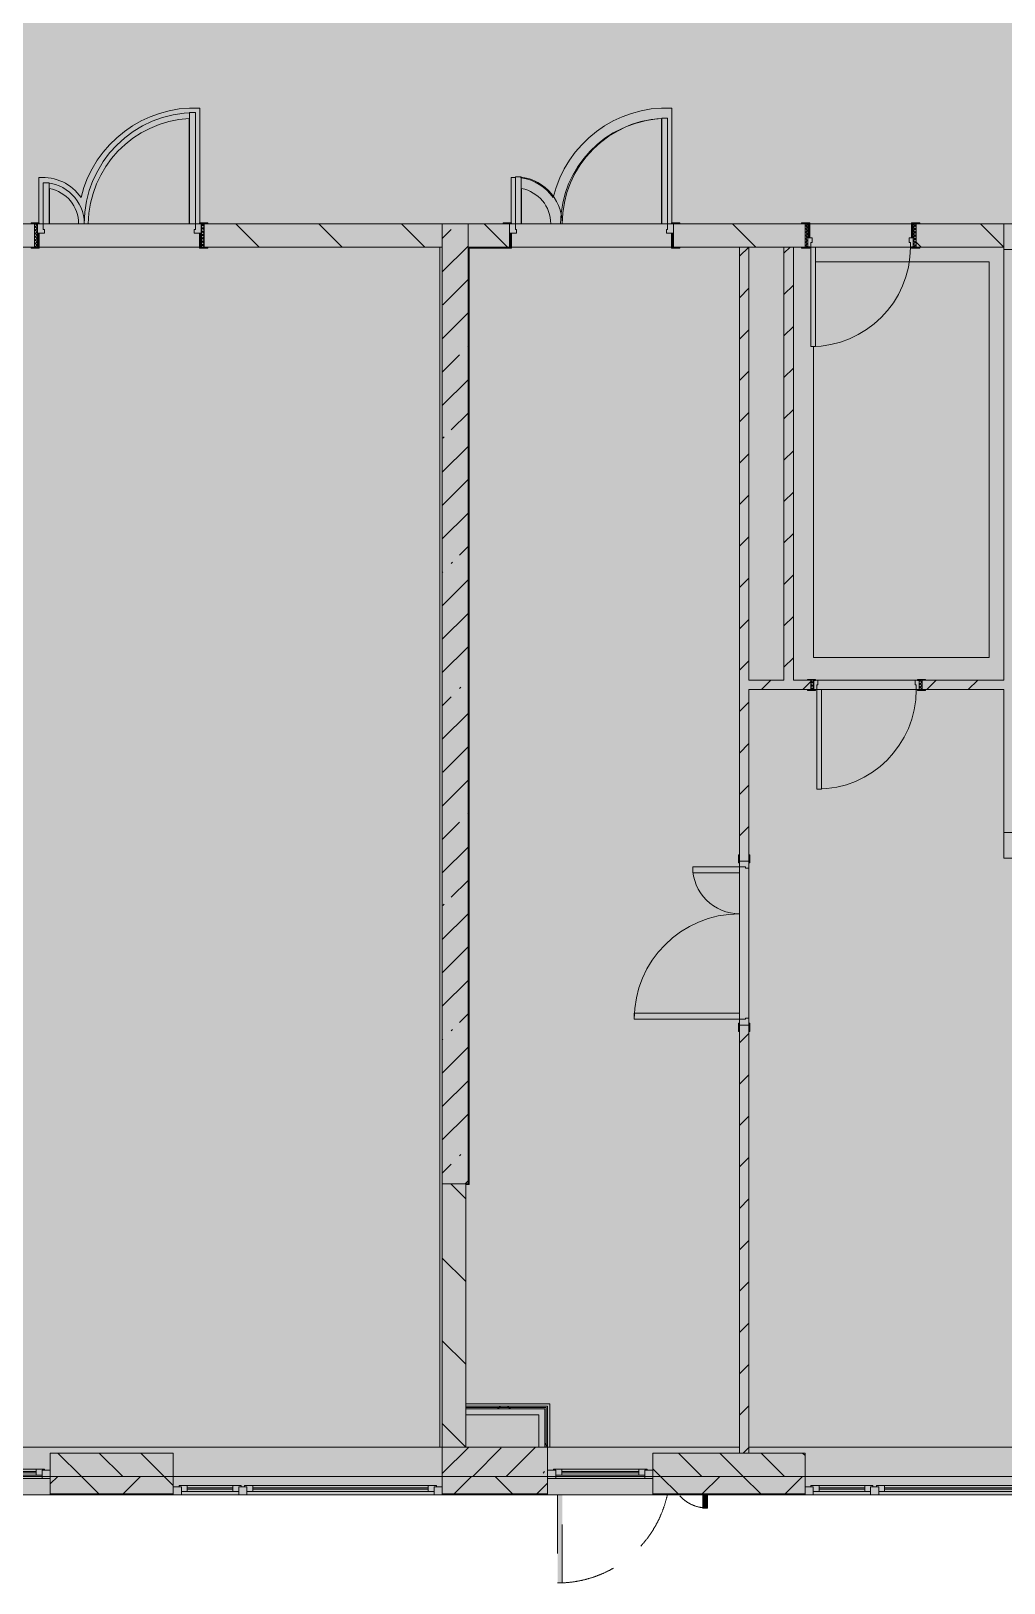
# Model space of a CAD drawing. Header units: millimetres. Extents: x -6228 to 200708, y -8553 to 29014.
# Drawn here: x 103615 to 111930, y -1010 to 12246 of the extents above; entities that cross this region are included whole.
import ezdxf

# ---------------------------------------------------------------- set-up
doc = ezdxf.new("R2010")
doc.units = ezdxf.units.MM
doc.linetypes.add('200_ШТРИХ__ш1_п0_6_', pattern=[800, 500, -300])
for name, color, linetype, lineweight, true_color in [('A-DETL-1', 7, 'Continuous', 5, 0x737373), ('A-DOOR-1', 7, 'Continuous', 5, 0xb7b7b7), ('A-DOOR-2', 7, 'Continuous', 5, 0xe2e2e2), ('A-DOOR-3', 7, 'Continuous', 5, 0xaaaaaa), ('A-DOOR-FRAM-1', 7, 'Continuous', 5, 0xe2e2e2), ('A-DOOR-FRAM-2', 7, 'Continuous', 5, 0xb7b7b7), ('A-DOOR-FRAM-3', 7, 'Continuous', 5, 0xaaaaaa), ('A-FLOR-2', 7, 'Continuous', 5, 0xb7b7b7), ('A-GLAZ-1', 7, 'Continuous', 5, 0x737373), ('A-WALL-1', 7, 'Continuous', 5, 0x737373), ('A-WALL-2', 7, 'Continuous', 9, 0x737373), ('I-WALL-1', 7, 'Continuous', 5, 0xe7e7e7), ('I-WALL-2', 7, 'Continuous', 5, 0x737373), ('S-COLS-1', 7, 'Continuous', 5, 0x737373)]:
    doc.layers.add(name, color=color, linetype=linetype, lineweight=lineweight, true_color=true_color)
doc.layers.add('A-DETL-GENF-1', color=7, linetype='Continuous', lineweight=9, true_color=0xc0c0c0, transparency=0.4)
for name, color, linetype, lineweight in [('A-DETL-MBND-1', 7, '200_ШТРИХ__ш1_п0_6_', 9), ('A-WALL', 7, 'Continuous', 5), ('I-WALL', 7, 'Continuous', 5), ('S-COLS', 7, 'Continuous', 5)]:
    doc.layers.add(name, color=color, linetype=linetype, lineweight=lineweight)
pattern_1 = [(135, (0, 0), (-353.5534, -353.5534), [])]
pattern_2 = [(45, (0, 0), (-176.7767, 176.7767), [])]
pattern_3 = [(45, (0, 0), (-285.1231, 285.1231), []), (45, (285.12, 0), (-285.1231, 285.1231), [504.031, -100.806, 16.764, -84.042])]
pattern_4 = [(45, (0, 0), (-530.33, 530.33), []), (135, (0, 0), (-530.33, -530.33), [])]

# ---------------------------------------------------------------- blocks, each defined once
blk = doc.blocks.new('120_Окно_СКБ_1Ст - 120_Окно_СКБ_1Ст 900х2500_h_ с форточкой-22876038-2_1_3_птичка копия 1')
at = {"layer": 'A-GLAZ-1'}
for p, q in [((-450, -127), (-450, -57)), ((-450, -57), (-380, -57)), ((450, -57), (-450, -57)), ((-380, -127), (-450, -127)), ((-450, -127), (-400, -127)), ((-380, -127), (-400, -127)), ((-400, -127), (-400, -137)), ((-380, -57), (-380, -127)), ((380, -87), (-380, -87)), ((-380, -87), (-380, -127)), ((-330, -137), (-330, -87)), ((-330, -107), (330, -107)), ((330, -117), (-330, -117)), ((330, -137), (330, -87)), ((380, -127), (380, -57)), ((380, -57), (450, -57)), ((380, -127), (380, -87)), ((450, -127), (380, -127)), ((400, -127), (380, -127)), ((400, -127), (450, -127)), ((400, -137), (400, -127)), ((450, -57), (450, -127)), ((-400, -137), (400, -137)), ((400, -137), (-400, -137))]:
    blk.add_line(p, q, dxfattribs=at)
blk = doc.blocks.new('110_Дверь_СКБ_2Ст - Д-2а_л_ Из коридора на лестницу-32216062-2_1_3_птичка копия 1')
at = {"layer": 'A-DOOR-2'}
for points in [[(612.5, 100), (662.5, 100), (662.5, 1000), (612.5, 1000), (612.5, 333.1)], [(-587.5, 100), (-587.5, 500), (-637.5, 500), (-637.5, 100)], [(712.5, -100), (712.5, 20), (697.5, 20), (697.5, -100)]]:
    blk.add_hatch(color=256, dxfattribs=at).paths.add_polyline_path(points)
h = blk.add_hatch(color=256, dxfattribs=at)
h.paths.add_polyline_path([(652.5, 20), (712.5, 20), (712.5, 100), (662.5, 100), (662.5, 50), (652.5, 50)])
h.paths.add_polyline_path([(-687.5, 20), (-627.5, 20), (-627.5, 50), (-637.5, 50), (-637.5, 100), (-687.5, 100)])
at = {"layer": 'A-DOOR-FRAM-1'}
for points in [[(-672.5, 100), (-672.5, 108), (-742.5, 108), (-742.5, 100)], [(-672.5, -100), (-672.5, 20), (-687.5, 20), (-687.5, -100)], [(767.5, 100), (767.5, 108), (697.5, 108), (697.5, 100)], [(-672.5, -108), (-672.5, -100), (-742.5, -100), (-742.5, -108)], [(767.5, -108), (767.5, -100), (697.5, -100), (697.5, -108)]]:
    blk.add_hatch(color=256, dxfattribs=at).paths.add_polyline_path(points)
at = {"layer": 'A-DOOR-1'}
for p, q in [((662.5, 1000), (612.5, 1000)), ((612.5, 1000), (612.5, 100)), ((662.5, 100), (662.5, 1000)), ((-637.5, 500), (-637.5, 100)), ((-587.5, 500), (-637.5, 500)), ((-587.5, 100), (-587.5, 500)), ((-637.5, 100), (-587.5, 100)), ((612.5, 100), (662.5, 100))]:
    blk.add_line(p, q, dxfattribs=at)
for centre, radius, start, end in [((662.5, 100), 900, 90, 180), ((-637.5, 100), 400, 360, 90)]:
    blk.add_arc(centre, radius, start, end, dxfattribs=at)
at = {"layer": 'A-DOOR-FRAM-2'}
for p, q in [((-672.5, 108), (-742.5, 108)), ((-742.5, 108), (-742.5, 100)), ((-742.5, 100), (-672.5, 100)), ((-637.5, 100), (-687.5, 100)), ((-687.5, 100), (-687.5, 20)), ((-687.5, 20), (-627.5, 20)), ((-672.5, 20), (-687.5, 20)), ((-687.5, 20), (-687.5, -100)), ((-672.5, 100), (-672.5, 108)), ((-672.5, -100), (-672.5, 20)), ((-637.5, 50), (-637.5, 100)), ((-627.5, 50), (-637.5, 50)), ((-627.5, 20), (-627.5, 50)), ((662.5, 50), (652.5, 50)), ((652.5, 50), (652.5, 20)), ((652.5, 20), (712.5, 20)), ((662.5, 100), (662.5, 50)), ((712.5, 100), (662.5, 100)), ((767.5, 108), (697.5, 108)), ((697.5, 108), (697.5, 100)), ((697.5, 100), (767.5, 100)), ((712.5, 20), (697.5, 20)), ((697.5, 20), (697.5, -100)), ((712.5, 20), (712.5, 100)), ((712.5, -100), (712.5, 20)), ((767.5, 100), (767.5, 108)), ((-672.5, -100), (-742.5, -100)), ((-742.5, -100), (-742.5, -108)), ((-742.5, -108), (-672.5, -108)), ((-687.5, -100), (-672.5, -100)), ((-672.5, -108), (-672.5, -100)), ((697.5, -100), (712.5, -100)), ((767.5, -100), (697.5, -100)), ((697.5, -100), (697.5, -108)), ((697.5, -108), (767.5, -108)), ((767.5, -108), (767.5, -100))]:
    blk.add_line(p, q, dxfattribs=at)
blk = doc.blocks.new('110_Дверь_СКБ_1Ст_Внутренняя1 - Д-8 950x2100h_охрана-V22-2_1_3_птичка копия 1')
at = {"layer": 'A-DOOR-2'}
h = blk.add_hatch(color=256, dxfattribs=at)
h.paths.add_polyline_path([(437.5, 100), (437.5, 60), (427.5, 60), (427.5, 20), (462.5, 20), (462.5, 100)])
h.paths.add_polyline_path([(-412.5, 100), (-437.5, 100), (-437.5, 20), (-402.5, 20), (-402.5, 60), (-412.5, 60)])
at = {"layer": 'A-DOOR-3'}
h = blk.add_hatch(dxfattribs=at)
h.set_pattern_fill('FP_33', color=256, style=0, pattern_type=2)
h.set_pattern_definition([(135, (1826.41, 164.685), (-14.14214, -14.14214), []), (225, (1826.41, 164.685), (14.14214, -14.14214), [])])
h.paths.add_polyline_path([(487.5, 100), (462.5, 100), (462.5, -100), (487.5, -100)])
at = {"layer": 'A-DOOR-FRAM-1'}
for points in [[(397.5, 950), (397.5, 100), (437.5, 100), (437.5, 950)], [(-422.5, 108), (-492.5, 108), (-492.5, 100), (-422.5, 100)], [(-422.5, 20), (-437.5, 20), (-437.5, -100), (-422.5, -100)], [(517.5, 108), (447.5, 108), (447.5, 100), (517.5, 100)], [(462.5, 20), (447.5, 20), (447.5, -100), (462.5, -100)], [(-422.5, -100), (-492.5, -100), (-492.5, -108), (-422.5, -108)], [(447.5, -100), (447.5, -108), (517.5, -108), (517.5, -100)]]:
    blk.add_hatch(color=256, dxfattribs=at).paths.add_polyline_path(points)
at = {"layer": 'A-DOOR-FRAM-3'}
h = blk.add_hatch(dxfattribs=at)
h.set_pattern_fill('FP_34', color=256, style=0, pattern_type=2)
h.set_pattern_definition([(45, (-296.384, 164.685), (-14.1421, 14.1421), []), (135, (-296.384, 164.685), (-14.1421, -14.1421), [])])
h.paths.add_polyline_path([(-437.5, 100), (-462.5, 100), (-462.5, -100), (-437.5, -100)])
at = {"layer": 'A-DOOR-1'}
for p, q in [((437.5, 950), (397.5, 950)), ((397.5, 950), (397.5, 100)), ((437.5, 100), (437.5, 950)), ((397.5, 100), (437.5, 100))]:
    blk.add_line(p, q, dxfattribs=at)
blk.add_arc((437.5, 100), 850, 90, 180, dxfattribs=at)
at = {"layer": 'A-DOOR-FRAM-2'}
for p, q in [((-422.5, 108), (-492.5, 108)), ((-492.5, 108), (-492.5, 100)), ((-492.5, 100), (-422.5, 100)), ((-437.5, 100), (-462.5, 100)), ((-462.5, 100), (-462.5, -100)), ((-412.5, 100), (-437.5, 100)), ((-437.5, 100), (-437.5, 20)), ((-437.5, -100), (-437.5, 100)), ((-422.5, 100), (-437.5, 100)), ((-437.5, 100), (-437.5, 99)), ((-437.5, 99), (-422.5, 99)), ((-437.5, 20), (-402.5, 20)), ((-422.5, 20), (-437.5, 20)), ((-437.5, 20), (-437.5, -100)), ((-422.5, 100), (-422.5, 108)), ((-422.5, 99), (-422.5, 100)), ((-422.5, -100), (-422.5, 20)), ((-412.5, 60), (-412.5, 100)), ((-402.5, 60), (-412.5, 60)), ((-402.5, 20), (-402.5, 60)), ((437.5, 60), (427.5, 60)), ((427.5, 60), (427.5, 20)), ((427.5, 20), (462.5, 20)), ((437.5, 100), (437.5, 60)), ((462.5, 100), (437.5, 100)), ((517.5, 108), (447.5, 108)), ((447.5, 108), (447.5, 100)), ((462.5, 100), (447.5, 100)), ((447.5, 100), (447.5, 99)), ((447.5, 100), (517.5, 100)), ((447.5, 99), (462.5, 99)), ((462.5, 20), (447.5, 20)), ((447.5, 20), (447.5, -100)), ((462.5, 20), (462.5, 100)), ((487.5, 100), (462.5, 100)), ((462.5, 100), (462.5, -100)), ((462.5, 99), (462.5, 100)), ((462.5, -100), (462.5, 20)), ((487.5, -100), (487.5, 100)), ((517.5, 100), (517.5, 108)), ((-422.5, -100), (-492.5, -100)), ((-492.5, -100), (-492.5, -108)), ((-492.5, -108), (-422.5, -108)), ((-462.5, -100), (-437.5, -100)), ((-437.5, -100), (-422.5, -100)), ((-422.5, -108), (-422.5, -100)), ((447.5, -100), (462.5, -100)), ((517.5, -100), (447.5, -100)), ((447.5, -100), (447.5, -108)), ((447.5, -108), (517.5, -108)), ((462.5, -100), (487.5, -100)), ((517.5, -108), (517.5, -100))]:
    blk.add_line(p, q, dxfattribs=at)
blk = doc.blocks.new('110_Дверь_СКБ_1Ст_Внутренняя1 - Д-8 950x2100h_охрана-V67-2_1_3_птичка копия 1')
at = {"layer": 'A-DOOR-2'}
h = blk.add_hatch(color=256, dxfattribs=at)
h.paths.add_polyline_path([(437, 40), (437, 0), (427, 0), (427, -40), (462, -40), (462, 40)])
h.paths.add_polyline_path([(-413, 40), (-438, 40), (-438, -40), (-403, -40), (-403, 0), (-413, 0)])
at = {"layer": 'A-DOOR-3'}
h = blk.add_hatch(dxfattribs=at)
h.set_pattern_fill('FP_73', color=256, style=0, pattern_type=2)
h.set_pattern_definition([(135, (1826.41, 104.685), (-14.14214, -14.14214), []), (225, (1826.41, 104.685), (14.14214, -14.14214), [])])
h.paths.add_polyline_path([(487, 40), (462, 40), (462, -40), (487, -40)])
at = {"layer": 'A-DOOR-FRAM-1'}
for points in [[(397, 890), (397, 40), (437, 40), (437, 890)], [(-493, 48), (-493, 40), (-423, 40), (-423, 48)], [(517, 48), (447, 48), (447, 40), (517, 40)], [(-423, -40), (-493, -40), (-493, -48), (-423, -48)], [(447, -40), (447, -48), (517, -48), (517, -40)]]:
    blk.add_hatch(color=256, dxfattribs=at).paths.add_polyline_path(points)
at = {"layer": 'A-DOOR-FRAM-3'}
h = blk.add_hatch(dxfattribs=at)
h.set_pattern_fill('FP_74', color=256, style=0, pattern_type=2)
h.set_pattern_definition([(45, (-296.384, 104.685), (-14.1421, 14.1421), []), (135, (-296.384, 104.685), (-14.1421, -14.1421), [])])
h.paths.add_polyline_path([(-438, 40), (-463, 40), (-463, -40), (-438, -40)])
at = {"layer": 'A-DOOR-1'}
for p, q in [((437, 890), (397, 890)), ((397, 890), (397, 40)), ((437, 40), (437, 890)), ((397, 40), (437, 40))]:
    blk.add_line(p, q, dxfattribs=at)
blk.add_arc((437, 40), 850, 90, 180, dxfattribs=at)
at = {"layer": 'A-DOOR-FRAM-2'}
for p, q in [((-423, 48), (-493, 48)), ((-493, 48), (-493, 40)), ((-493, 40), (-423, 40)), ((-438, 40), (-463, 40)), ((-463, 40), (-463, -40)), ((-413, 40), (-438, 40)), ((-438, 40), (-438, -40)), ((-438, -40), (-438, 40)), ((-423, 40), (-438, 40)), ((-438, 40), (-438, 39)), ((-438, 39), (-423, 39)), ((-423, 40), (-423, 48)), ((-423, 39), (-423, 40)), ((-413, 0), (-413, 40)), ((-403, 0), (-413, 0)), ((-403, -40), (-403, 0)), ((437, 0), (427, 0)), ((427, 0), (427, -40)), ((437, 40), (437, 0)), ((462, 40), (437, 40)), ((517, 48), (447, 48)), ((447, 48), (447, 40)), ((462, 40), (447, 40)), ((447, 40), (447, 39)), ((447, 40), (517, 40)), ((447, 39), (462, 39)), ((462, -40), (462, 40)), ((487, 40), (462, 40)), ((462, 40), (462, -40)), ((462, 39), (462, 40)), ((487, -40), (487, 40)), ((517, 40), (517, 48)), ((-423, -40), (-493, -40)), ((-493, -40), (-493, -48)), ((-493, -48), (-423, -48)), ((-463, -40), (-438, -40)), ((-423, -39), (-438, -39)), ((-438, -39), (-438, -40)), ((-438, -40), (-403, -40)), ((-438, -40), (-423, -40)), ((-423, -40), (-423, -39)), ((-423, -48), (-423, -40)), ((427, -40), (462, -40)), ((462, -39), (447, -39)), ((447, -39), (447, -40)), ((447, -40), (462, -40)), ((517, -40), (447, -40)), ((447, -40), (447, -48)), ((447, -48), (517, -48)), ((462, -40), (462, -39)), ((462, -40), (487, -40)), ((517, -48), (517, -40))]:
    blk.add_line(p, q, dxfattribs=at)
blk = doc.blocks.new('110_Дверь_СКБ_2Ст - Д-6_л__ ДОО_Дв_1450x2100h_Дверь из раздевальной в коридор-V68-2_1_3_птичка копия 1')
at = {"layer": 'A-DOOR-2'}
for points in [[(662.5, 100), (662.5, 1050), (612.5, 1050), (612.5, 100)], [(-587.5, 100), (-587.5, 450), (-637.5, 450), (-637.5, 100)]]:
    blk.add_hatch(color=256, dxfattribs=at).paths.add_polyline_path(points)
h = blk.add_hatch(color=256, dxfattribs=at)
h.paths.add_polyline_path([(652.5, 20), (712.5, 20), (712.5, 100), (662.5, 100), (662.5, 50), (652.5, 50)])
h.paths.add_polyline_path([(-687.5, 20), (-627.5, 20), (-627.5, 50), (-637.5, 50), (-637.5, 100), (-687.5, 100)])
at = {"layer": 'A-DOOR-3'}
h = blk.add_hatch(dxfattribs=at)
h.set_pattern_fill('FP_39', color=256, style=0, pattern_type=2)
h.set_pattern_definition([(135, (1576.41, 164.685), (-14.14214, -14.14214), []), (225, (1576.41, 164.685), (14.14214, -14.14214), [])])
h.paths.add_polyline_path([(737.5, -100), (737.5, 100), (712.5, 100), (712.5, -100)])
at = {"layer": 'A-DOOR-FRAM-1'}
for points in [[(-672.5, 100), (-672.5, 108), (-742.5, 108), (-742.5, 100)], [(-672.5, -100), (-672.5, 20), (-687.5, 20), (-687.5, -100)], [(767.5, 100), (767.5, 108), (697.5, 108), (697.5, 100)], [(712.5, -100), (712.5, 20), (697.5, 20), (697.5, -100)], [(-672.5, -108), (-672.5, -100), (-742.5, -100), (-742.5, -108)], [(767.5, -108), (767.5, -100), (697.5, -100), (697.5, -108)]]:
    blk.add_hatch(color=256, dxfattribs=at).paths.add_polyline_path(points)
at = {"layer": 'A-DOOR-FRAM-3'}
h = blk.add_hatch(dxfattribs=at)
h.set_pattern_fill('FP_40', color=256, style=0, pattern_type=2)
h.set_pattern_definition([(45, (-546.384, 164.685), (-14.1421, 14.1421), []), (135, (-546.384, 164.685), (-14.1421, -14.1421), [])])
h.paths.add_polyline_path([(-687.5, -100), (-687.5, 100), (-712.5, 100), (-712.5, -100)])
at = {"layer": 'A-DOOR-1'}
for p, q in [((662.5, 1050), (612.5, 1050)), ((612.5, 1050), (612.5, 100)), ((662.5, 100), (662.5, 1050)), ((-637.5, 450), (-637.5, 100)), ((-587.5, 450), (-637.5, 450)), ((-587.5, 100), (-587.5, 450)), ((-637.5, 100), (-587.5, 100)), ((612.5, 100), (662.5, 100))]:
    blk.add_line(p, q, dxfattribs=at)
for centre, radius, start, end in [((662.5, 100), 950, 90, 180), ((-637.5, 100), 350, 360, 90)]:
    blk.add_arc(centre, radius, start, end, dxfattribs=at)
at = {"layer": 'A-DOOR-FRAM-2'}
for p, q in [((-672.5, 108), (-742.5, 108)), ((-742.5, 108), (-742.5, 100)), ((-742.5, 100), (-672.5, 100)), ((-687.5, 100), (-712.5, 100)), ((-712.5, 100), (-712.5, -100)), ((-637.5, 100), (-687.5, 100)), ((-687.5, 100), (-687.5, 20)), ((-687.5, -100), (-687.5, 100)), ((-687.5, 20), (-627.5, 20)), ((-672.5, 20), (-687.5, 20)), ((-687.5, 20), (-687.5, -100)), ((-672.5, 100), (-672.5, 108)), ((-672.5, -100), (-672.5, 20)), ((-637.5, 50), (-637.5, 100)), ((-627.5, 50), (-637.5, 50)), ((-627.5, 20), (-627.5, 50)), ((662.5, 50), (652.5, 50)), ((652.5, 50), (652.5, 20)), ((652.5, 20), (712.5, 20)), ((662.5, 100), (662.5, 50)), ((712.5, 100), (662.5, 100)), ((767.5, 108), (697.5, 108)), ((697.5, 108), (697.5, 100)), ((697.5, 100), (767.5, 100)), ((712.5, 20), (697.5, 20)), ((697.5, 20), (697.5, -100)), ((712.5, 20), (712.5, 100)), ((737.5, 100), (712.5, 100)), ((712.5, 100), (712.5, -100)), ((712.5, -100), (712.5, 20)), ((737.5, -100), (737.5, 100)), ((767.5, 100), (767.5, 108)), ((-672.5, -100), (-742.5, -100)), ((-742.5, -100), (-742.5, -108)), ((-742.5, -108), (-672.5, -108)), ((-712.5, -100), (-687.5, -100)), ((-687.5, -100), (-672.5, -100)), ((-672.5, -108), (-672.5, -100)), ((697.5, -100), (712.5, -100)), ((767.5, -100), (697.5, -100)), ((697.5, -100), (697.5, -108)), ((697.5, -108), (767.5, -108)), ((712.5, -100), (737.5, -100)), ((767.5, -108), (767.5, -100))]:
    blk.add_line(p, q, dxfattribs=at)
blk = doc.blocks.new('110_Дверь_СКБ_2Ст_Наружная - ДН-5_л__ Двухстворчатая 1350 х3800 _h_ в свету с верхним остеклением-21877029-2_1_3_птичка копия 1')
at = {"layer": 'A-DETL-MBND-1'}
for points in [[(619, 1010), (619, 258), (659, 258), (659, 1010)], [(-621, 370), (-621, 258), (-581, 258), (-581, 370)]]:
    blk.add_hatch(color=256, dxfattribs=at).paths.add_polyline_path(points)
for p, q in [((659, 1010), (619, 1010)), ((619, 1010), (619, 258)), ((659, 258), (659, 1010)), ((-621, 370), (-621, 258)), ((-581, 370), (-621, 370)), ((-581, 258), (-581, 370))]:
    blk.add_line(p, q, dxfattribs=at)
for centre, radius, start, end in [((659, 50), 960, 90, 167.443), ((-621, 50), 320, 42.2942, 90)]:
    blk.add_arc(centre, radius, start, end, dxfattribs=at)
blk = doc.blocks.new('120_Окно_СКБ_2Ст_Фрамуга сверху - 120_Окно_СКБ_2Ст_2300х2500_h_ ДОО-22877051-2_1_3_птичка копия 1')
at = {"layer": 'A-GLAZ-1'}
for p, q in [((-1150, 13), (-1150, 83)), ((-1150, 83), (-1080, 83)), ((1150, 83), (-1150, 83)), ((-1080, 13), (-1150, 13)), ((-1150, 13), (-1100, 13)), ((-1080, 13), (-1100, 13)), ((-1100, 13), (-1100, 3)), ((-1100, 3), (540, 3)), ((540, 3), (-1100, 3)), ((-1080, 83), (-1080, 13)), ((-1080, 83), (1080, 83)), ((520, 53), (-1080, 53)), ((-1080, 53), (-1080, 13)), ((-1030, 3), (-1030, 53)), ((-1030, 33), (470, 33)), ((470, 23), (-1030, 23)), ((470, 3), (470, 53)), ((520, 13), (520, 83)), ((520, 83), (590, 83)), ((520, 13), (520, 53)), ((590, 13), (520, 13)), ((540, 13), (520, 13)), ((540, 13), (570, 13)), ((540, 13), (570, 13)), ((540, 3), (540, 13)), ((590, 13), (570, 13)), ((570, 13), (570, 3)), ((570, 3), (1100, 3)), ((1100, 3), (570, 3)), ((590, 83), (590, 13)), ((1080, 53), (590, 53)), ((590, 53), (590, 13)), ((640, 3), (640, 53)), ((640, 33), (1030, 33)), ((1030, 23), (640, 23)), ((1030, 3), (1030, 53)), ((1080, 13), (1080, 83)), ((1080, 83), (1150, 83)), ((1080, 13), (1080, 53)), ((1150, 13), (1080, 13)), ((1100, 13), (1080, 13)), ((1100, 13), (1150, 13)), ((1100, 3), (1100, 13)), ((1150, 83), (1150, 13))]:
    blk.add_line(p, q, dxfattribs=at)
blk = doc.blocks.new('110_Дверь_СКБ_2Ст - Д-5_п_ Из игровой в коридор-32351726-2_1_3_птичка копия 1')
at = {"layer": 'A-DOOR-2'}
h = blk.add_hatch(color=256, dxfattribs=at)
h.paths.add_polyline_path([(712, -40), (712, 40), (652, 40), (652, 10), (662, 10), (662, -40)])
h.paths.add_polyline_path([(-628, 10), (-628, 40), (-688, 40), (-688, -40), (-638, -40), (-638, 10)])
for points in [[(-588, -440), (-588, -40), (-638, -40), (-638, -440)], [(662, -40), (612, -40), (612, -940), (662, -940)]]:
    blk.add_hatch(color=256, dxfattribs=at).paths.add_polyline_path(points)
at = {"layer": 'A-DOOR-FRAM-1'}
for points in [[(-673, 48), (-743, 48), (-743, 40), (-673, 40)], [(767, 48), (697, 48), (697, 40), (767, 40)], [(-673, -40), (-743, -40), (-743, -48), (-673, -48)], [(767, -40), (697, -40), (697, -48), (767, -48)]]:
    blk.add_hatch(color=256, dxfattribs=at).paths.add_polyline_path(points)
at = {"layer": 'A-DOOR-1'}
for p, q in [((-638, -40), (-588, -40)), ((-638, -440), (-638, -40)), ((-588, -40), (-588, -440)), ((612, -40), (662, -40)), ((612, -940), (612, -40)), ((662, -40), (662, -940)), ((-588, -440), (-638, -440)), ((662, -940), (612, -940))]:
    blk.add_line(p, q, dxfattribs=at)
for centre, radius, start, end in [((-638, -40), 400, 270, 0), ((662, -40), 900, 180, 270)]:
    blk.add_arc(centre, radius, start, end, dxfattribs=at)
at = {"layer": 'A-DOOR-FRAM-2'}
for p, q in [((-743, 48), (-673, 48)), ((-743, 40), (-743, 48)), ((-673, 40), (-743, 40)), ((-688, 40), (-628, 40)), ((-688, -40), (-688, 40)), ((-688, 40), (-673, 40)), ((-688, 39), (-688, 40)), ((-673, 39), (-688, 39)), ((-673, 48), (-673, 40)), ((-673, 40), (-673, 39)), ((-638, 10), (-638, -40)), ((-628, 10), (-638, 10)), ((-628, 40), (-628, 10)), ((652, 40), (712, 40)), ((652, 10), (652, 40)), ((662, 10), (652, 10)), ((662, -40), (662, 10)), ((697, 40), (697, 48)), ((697, 48), (767, 48)), ((697, 39), (697, 40)), ((697, 40), (712, 40)), ((767, 40), (697, 40)), ((712, 39), (697, 39)), ((712, 40), (712, -40)), ((712, 40), (712, 39)), ((767, 48), (767, 40)), ((-743, -40), (-673, -40)), ((-743, -48), (-743, -40)), ((-673, -48), (-743, -48)), ((-638, -40), (-688, -40)), ((-673, -40), (-673, -48)), ((712, -40), (662, -40)), ((697, -48), (697, -40)), ((697, -40), (767, -40)), ((767, -48), (697, -48)), ((767, -40), (767, -48))]:
    blk.add_line(p, q, dxfattribs=at)

msp = doc.modelspace()

# ---------------------------------------------------------------- hatches: boundary and pattern name
at = {"layer": 'A-DETL-GENF-1'}
msp.add_hatch(color=256, dxfattribs=at).paths.add_polyline_path([(119627.9, -258), (125238, -258), (125238, 21558), (93308, 21558), (93308, 27348), (84860, 27348), (84860, 5750), (89202, 5750), (89202, -258), (119192.5, -258)])
at = {"layer": 'A-WALL'}
h = msp.add_hatch(dxfattribs=at)
h.set_pattern_fill('FP_30', color=256, style=0, pattern_type=2)
h.set_pattern_definition([(135, (0, 0), (-176.7767, -176.7767), [])])
h.paths.add_polyline_path([(122830, -100), (122830, 100), (122030, 100), (122030, -100), (122240.1, -100)])
h.paths.add_polyline_path([(110050, -100), (110230, -100), (110230, 100), (108930, 100), (108930, -100), (109614.6, -100)])
h.paths.add_polyline_path([(114580, -100), (115630, -100), (115630, 100), (114580, 100)])
h.paths.add_polyline_path([(119192.5, -100), (119330, -100), (119330, 100), (118830, 100), (118830, -100)])
h.paths.add_polyline_path([(113430, -100), (113680, -100), (113680, 100), (113430, 100)])
h.paths.add_polyline_path([(104825.6, -100), (104830, -100), (104825.6, 100), (103780, 100), (103780, -100)])
h.paths.add_polyline_path([(99030, -100), (99030, 100), (95680, 100), (95683.1, -100), (97859.9, -100)])
h.paths.add_polyline_path([(100830, -100), (101730, -100), (101730, 100), (100830, 100)])
h.paths.add_polyline_path([(102880, -100), (102880, 100), (102630, 100), (102630, -100)])
h.paths.add_polyline_path([(94780, -100), (94780, 100), (94530, 100), (94530, -100)])
h.paths.add_polyline_path([(92730, -100), (92730, 100), (91930, 100), (91930, -100), (92635.5, -100)])
h = msp.add_hatch(dxfattribs=at)
h.set_pattern_fill('FP_20', color=256, style=0, pattern_type=2)
h.set_pattern_definition([(45, (0, 0), (-353.5534, 353.5534), []), (135, (0, 0), (-353.5534, -353.5534), [])])
h.paths.add_polyline_path([(120230, -250), (121130, -250), (121130, -100), (120230, -100)])
h.paths.add_polyline_path([(122030, -250), (122830, -250), (122830, -100), (122030, -100)])
h.paths.add_polyline_path([(123981.5, -250), (125080, -250), (125080, -100), (123730, -100), (123730, -250)])
h.paths.add_polyline_path([(109179.2, -250), (110230, -250), (110230, -100), (108930, -100), (108930, -250)])
h.paths.add_polyline_path([(113680, -250), (113680, -100), (112530, -100), (112530, -250), (113532.9, -250)])
h.paths.add_polyline_path([(115630, -250), (115630, -100), (114580, -100), (114580, -250), (115274.3, -250)])
h.paths.add_polyline_path([(107437.8, -250), (108030, -250), (108030, -100), (107130, -100), (107130, -250)])
h.paths.add_polyline_path([(117930, -250), (119330, -250), (119330, -100), (117930, -100)])
h.paths.add_polyline_path([(95680, -250), (99930, -250), (99930, -100), (95680, -100)])
h.paths.add_polyline_path([(104830, -250), (104825.6, -100), (103780, -100), (103780, -250), (104825.6, -250)])
h.paths.add_polyline_path([(94780, -250), (94780, -100), (93630, -100), (93630, -250), (94530, -250)])
h.paths.add_polyline_path([(102880, -250), (102880, -100), (100830, -100), (100830, -250), (102213.5, -250)])
h.paths.add_polyline_path([(92730, -250), (92730, -100), (91930, -100), (91930, -250), (92635.5, -250)])
h.paths.add_polyline_path([(89210, -250), (91030, -250), (91030, -100), (89210, -100)])
at = {"layer": 'I-WALL'}
h = msp.add_hatch(dxfattribs=at)
h.set_pattern_fill('FP_31', color=256, style=0, pattern_type=2)
h.set_pattern_definition(pattern_1)
h.paths.add_polyline_path([(106567.1, 10400), (107130, 10400), (107130, 10600), (105095, 10600), (105095, 10400), (105125, 10400)])
h.paths.add_polyline_path([(103084.2, 10400), (103645, 10400), (103645, 10600), (101610, 10600), (101610, 10400)])
h = msp.add_hatch(dxfattribs=at)
h.set_pattern_fill('FP_28', color=256, style=0, pattern_type=2)
h.set_pattern_definition(pattern_3)
h.paths.add_polyline_path([(107350, 2400), (107350, 10600), (107130, 10600), (107130, 2400)])
h = msp.add_hatch(dxfattribs=at)
h.set_pattern_fill('FP_31', color=256, style=0, pattern_type=2)
h.set_pattern_definition(pattern_1)
h.paths.add_polyline_path([(121210, 10400), (121210, 10600), (119330, 10600), (119330, 10400), (120498.6, 10400)])
h.paths.add_polyline_path([(109670, 10400), (110230, 10400), (110230, 10600), (109105, 10600), (109105, 10400), (109638.9, 10400)])
h.paths.add_polyline_path([(107705, 10400), (107705, 10600), (107350, 10600), (107350, 10400), (107650, 10400)])
h.paths.add_polyline_path([(111791.4, 10400), (111930, 10400), (111930, 10600), (111180, 10600), (111180, 10400), (111210, 10400)])
h = msp.add_hatch(dxfattribs=at)
h.set_pattern_fill('FP_32', color=256, style=0, pattern_type=2)
h.set_pattern_definition(pattern_2)
h.paths.add_polyline_path([(109750, 100), (109750, 3755), (109670, 3755), (109670, 100)])
h.paths.add_polyline_path([(109750, 5155), (109750, 10400), (109670, 10400), (109670, 5155), (109720, 5155)])
h = msp.add_hatch(dxfattribs=at)
h.set_pattern_fill('FP_32', color=256, style=0, pattern_type=2)
h.set_pattern_definition(pattern_2)
h.paths.add_polyline_path([(110130, 6700), (110130, 10400), (110050, 10400), (110050, 6700)])
h = msp.add_hatch(dxfattribs=at)
h.set_pattern_fill('FP_32', color=256, style=0, pattern_type=2)
h.set_pattern_definition(pattern_2)
h.paths.add_polyline_path([(111791.4, 6620), (111930, 6620), (111930, 6700), (111230, 6700), (111230, 6620), (111260, 6620)])
h.paths.add_polyline_path([(110050, 6620), (110280, 6620), (110280, 6700), (109750, 6700), (109750, 6620)])
h = msp.add_hatch(dxfattribs=at)
h.set_pattern_fill('FP_31', color=256, style=0, pattern_type=2)
h.set_pattern_definition(pattern_1)
h.paths.add_polyline_path([(107330, 150), (107330, 2400), (107130, 2400), (107130, 150)])
h = msp.add_hatch(dxfattribs=at)
h.set_pattern_fill('FP_132', color=256, style=0, pattern_type=2)
h.set_pattern_definition(pattern_4)
h.paths.add_polyline_path([(108017.5, 488.5), (108017.5, 501), (107330, 501), (107330, 488.5), (108005, 488.5)])
h = msp.add_hatch(dxfattribs=at)
h.set_pattern_fill('FP_132', color=256, style=0, pattern_type=2)
h.set_pattern_definition(pattern_4)
h.paths.add_polyline_path([(107955, 476), (108005, 476), (108005, 488.5), (107330, 488.5), (107330, 476), (107437.8, 476)])
h = msp.add_hatch(dxfattribs=at)
h.set_pattern_fill('FP_132', color=256, style=0, pattern_type=2)
h.set_pattern_definition(pattern_4)
h.paths.add_polyline_path([(108005, 150), (108017.5, 150), (108017.5, 488.5), (108005, 488.5), (108005, 182.1)])
h = msp.add_hatch(dxfattribs=at)
h.set_pattern_fill('FP_132', color=256, style=0, pattern_type=2)
h.set_pattern_definition(pattern_4)
h.paths.add_polyline_path([(108017.5, 150), (108030, 150), (108030, 501), (108017.5, 501), (108017.5, 182.1)])
at = {"layer": 'I-WALL-1'}
for points in [[(107955, 426), (107955, 476), (107330, 476), (107330, 426), (107437.8, 426)], [(107955, 150), (108005, 150), (108005, 476), (107955, 476), (107955, 182.1)]]:
    msp.add_hatch(color=256, dxfattribs=at).paths.add_polyline_path(points)
at = {"layer": 'S-COLS'}
h = msp.add_hatch(dxfattribs=at)
h.set_pattern_fill('FP_28', color=256, style=0, pattern_type=2)
h.set_pattern_definition(pattern_3)
h.paths.add_polyline_path([(107130, -100), (108030, -100), (108030, 150), (107130, 150)])

# ---------------------------------------------------------------- linework, layer by layer
at = {"layer": 'A-DETL-1'}
for p, q in [((111803.5, 10273.7), (110320, 10273.7)), ((111803.5, 6893.7), (111803.5, 10273.7)), ((110303.5, 9550), (110303.5, 6893.7)), ((110303.5, 6893.7), (111803.5, 6893.7))]:
    msp.add_line(p, q, dxfattribs=at)
at = {"layer": 'A-FLOR-2'}
for p, q in [((105057.1, 10608), (105057.1, 11588.1)), ((109092.1, 10608), (109092.1, 11588.1)), ((104967.1, 11497.8), (104967.1, 10600)), ((109002.1, 11497.8), (109002.1, 10600)), ((103683, 10993.6), (103683, 10608)), ((103773, 10600), (103773, 10899.7)), ((107718, 10993.6), (107718, 10608)), ((107808, 10600), (107808, 10899.7)), ((103773, 10600), (104104.6, 10600)), ((107808, 10600), (109002.1, 10600)), ((107110, 150), (107110, 10400)), ((107650, 10392), (107360, 10392)), ((107360, 10392), (107360, 2392)), ((107360, 2392), (107330, 2392)), ((107330, 521), (108050, 521)), ((108050, 521), (108050, 150))]:
    msp.add_line(p, q, dxfattribs=at)
for centre, radius, start, end in [((105014.5, 10589), 1000, 87.56236, 166.45029), ((109049.5, 10589), 1000, 87.56236, 166.45029), ((105014.5, 10589), 910, 92.99005, 179.3074), ((109049.5, 10589), 910, 92.99005, 179.3074), ((103716.5, 10600), 395, 34.42231, 94.87345), ((103716.5, 10600), 305, 360, 79.33549), ((107751.5, 10600), 395, 89.4985, 94.87345), ((107751.5, 10600), 395, 34.42231, 82.19504), ((107751.5, 10600), 305, 360, 79.33549)]:
    msp.add_arc(centre, radius, start, end, dxfattribs=at)
at = {"layer": 'A-WALL-1'}
for p, q in [((104830, 100), (103780, 100)), ((103780, 100), (103780, -258)), ((104830, -258), (104830, 100)), ((109670, 100), (108930, 100)), ((108930, 100), (108930, -258)), ((110230, 100), (109750, 100)), ((110230, -258), (110230, 100)), ((102880, -100), (103780, -100)), ((107130, -100), (107130, -258)), ((107130, -100), (108030, -100)), ((108030, -258), (108030, -100)), ((94780, -258), (107130, -258)), ((119330, -258), (107130, -258))]:
    msp.add_line(p, q, dxfattribs=at)
at = {"layer": 'A-WALL-2'}
for p, q in [((107130, 10400), (107130, 10600)), ((107350, 10600), (107350, 10400)), ((111930, 10400), (111930, 10600)), ((109750, 10400), (109670, 10400)), ((110130, 10400), (110050, 10400)), ((112010, 10380), (111930, 10380)), ((111930, 5400), (112010, 5400)), ((107330, 488.5), (108017.5, 488.5)), ((107330, 476), (108005, 476)), ((108005, 476), (108005, 150)), ((108017.5, 488.5), (108017.5, 150)), ((109670, 100), (109750, 100)), ((103780, -100), (104830, -100)), ((104830, -100), (103780, -100)), ((108930, -100), (110230, -100)), ((110230, -100), (108930, -100)), ((103780, -250), (104830, -250)), ((103780, -253), (104830, -253)), ((107130, -250), (108030, -250)), ((107130, -253), (108030, -253)), ((108930, -250), (110230, -250)), ((108930, -253), (110230, -253))]:
    msp.add_line(p, q, dxfattribs=at)
at = {"layer": 'I-WALL-2'}
for p, q in [((103615, 10600), (100809, 10600)), ((104104.6, 10600), (104967.1, 10600)), ((107650, 10600), (105125, 10600)), ((110200, 10600), (109160, 10600)), ((110270, 10600), (111140, 10600)), ((121210, 10600), (111210, 10600)), ((101610, 10400), (103615, 10400)), ((105055, 10400), (103685, 10400)), ((105125, 10400), (107130, 10400)), ((107130, 10400), (107130, 150)), ((107350, 10400), (107650, 10400)), ((107350, 2400), (107350, 10400)), ((109090, 10400), (107720, 10400)), ((109160, 10400), (109670, 10400)), ((109670, 10400), (109670, 5210)), ((109750, 10400), (110050, 10400)), ((109750, 6700), (109750, 10400)), ((110050, 10400), (110050, 6700)), ((110130, 10400), (110200, 10400)), ((110130, 6700), (110130, 10400)), ((111130, 10400), (110320, 10400)), ((111210, 10400), (111930, 10400)), ((111930, 10400), (111930, 6700)), ((110050, 6700), (109750, 6700)), ((110250, 6700), (110130, 6700)), ((110340, 6700), (111170, 6700)), ((111930, 6700), (111260, 6700)), ((109750, 6620), (110250, 6620)), ((109750, 5210), (109750, 6620)), ((111180, 6620), (110370, 6620)), ((111260, 6620), (111930, 6620)), ((111930, 6620), (111930, 5180)), ((111930, 5180), (117350, 5180)), ((109670, 3855), (109670, 5055)), ((109750, 5095), (109750, 3815)), ((109670, 3700), (109670, 100)), ((109750, 100), (109750, 3700)), ((107350, 2400), (107130, 2400)), ((107330, 150), (107330, 2400)), ((108030, 501), (107330, 501)), ((107330, 426), (107955, 426)), ((107955, 426), (107955, 150)), ((108030, 150), (108030, 501)), ((102630, 150), (107130, 150)), ((107130, 150), (107330, 150)), ((107955, 150), (108030, 150)), ((108030, 150), (109670, 150)), ((109750, 150), (112530, 150)), ((107130, -100), (104830, -100)), ((108930, -100), (108030, -100)), ((112530, -100), (110230, -100))]:
    msp.add_line(p, q, dxfattribs=at)
at = {"layer": 'S-COLS-1'}
for p, q in [((108030, 150), (107130, 150)), ((107130, 150), (107130, -100)), ((108030, -100), (108030, 150)), ((107130, -100), (108030, -100))]:
    msp.add_line(p, q, dxfattribs=at)

# ---------------------------------------------------------------- block references
at = {"layer": 'A-DETL-MBND-1', "rotation": 180}
msp.add_blockref('110_Дверь_СКБ_2Ст_Наружная - ДН-5_л__ Двухстворчатая 1350 х3800 _h_ в свету с верхним остеклением-21877029-2_1_3_птичка копия 1', (108774.5, 0), dxfattribs=at)
at = {"layer": 'A-DOOR-1'}
for name, p in [('110_Дверь_СКБ_2Ст - Д-6_л__ ДОО_Дв_1450x2100h_Дверь из раздевальной в коридор-V68-2_1_3_птичка копия 1', (104357.5, 10500)), ('110_Дверь_СКБ_2Ст - Д-2а_л_ Из коридора на лестницу-32216062-2_1_3_птичка копия 1', (108392.5, 10500))]:
    msp.add_blockref(name, p, dxfattribs=at)
for name, p, rotation in [('110_Дверь_СКБ_1Ст_Внутренняя1 - Д-8 950x2100h_охрана-V22-2_1_3_птичка копия 1', (110717.5, 10500), 180), ('110_Дверь_СКБ_1Ст_Внутренняя1 - Д-8 950x2100h_охрана-V67-2_1_3_птичка копия 1', (110767.5, 6660), 180), ('110_Дверь_СКБ_2Ст - Д-5_п_ Из игровой в коридор-32351726-2_1_3_птичка копия 1', (109710, 4467.5), 269.9999999999999)]:
    msp.add_blockref(name, p, dxfattribs=dict(at, rotation=rotation))
at = {"layer": 'A-GLAZ-1', "rotation": 180}
for name, p in [('120_Окно_СКБ_1Ст - 120_Окно_СКБ_1Ст 900х2500_h_ с форточкой-22876038-2_1_3_птичка копия 1', (103330, -175)), ('120_Окно_СКБ_1Ст - 120_Окно_СКБ_1Ст 900х2500_h_ с форточкой-22876038-2_1_3_птичка копия 1', (108480, -175)), ('120_Окно_СКБ_2Ст_Фрамуга сверху - 120_Окно_СКБ_2Ст_2300х2500_h_ ДОО-22877051-2_1_3_птичка копия 1', (105980, -175)), ('120_Окно_СКБ_2Ст_Фрамуга сверху - 120_Окно_СКБ_2Ст_2300х2500_h_ ДОО-22877051-2_1_3_птичка копия 1', (111380, -175))]:
    msp.add_blockref(name, p, dxfattribs=at)

doc.saveas('drawing.dxf')
